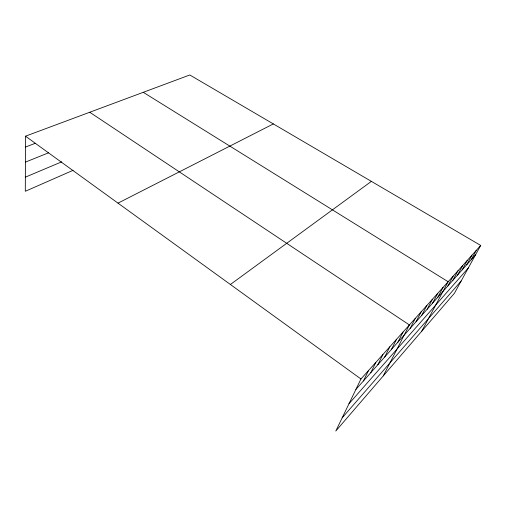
<?xml version="1.0" encoding="UTF-8"?>
<svg xmlns="http://www.w3.org/2000/svg" width="506" height="506" viewBox="0 0 506 506"><rect width="100%" height="100%" fill="white"/><g stroke="black" fill="none" stroke-linecap="round" stroke-linejoin="round"><path stroke-width="0.76" d="M480.7 245.429L360.949 378.981L335.801 431.023L454.42 293.265L480.7 245.429L189.801 74.977L25.496 136.184L25.3 191.281L73.111 170.301M363.428 380.955L368.507 370.556M370.727 372.745L375.832 362.385M377.811 364.775L382.941 354.453M384.693 357.034L389.848 346.755M391.378 349.519L396.552 339.279M397.874 342.208L403.067 332.012M383.276 375.888L409.398 324.947L89.745 112.25M410.164 328.388L415.375 318.28M415.976 321.848L421.201 311.791M421.637 315.478L426.868 305.466M427.159 309.267L432.39 299.305M432.541 303.214L437.772 293.303M437.785 297.313L443.022 287.452M421.738 331.215L448.139 281.741L143.268 92.307M447.899 285.934L453.136 276.175M452.775 280.45L458.006 270.742M457.538 275.093L462.762 265.435M462.187 269.862L467.405 260.261M466.728 264.752L471.94 255.201M471.168 259.761L476.374 250.261M342.164 417.861L461.156 281.001M348.995 403.718L468.322 267.952M355.908 389.411L475.507 254.879M230.401 284.492L371.372 181.369M117.999 203.14L273.341 123.926M25.351 177.163L61.757 161.806M25.401 162.141L48.532 152.806M25.458 147.075L35.173 143.331M25.496 136.184L360.949 378.981"/></g></svg>
